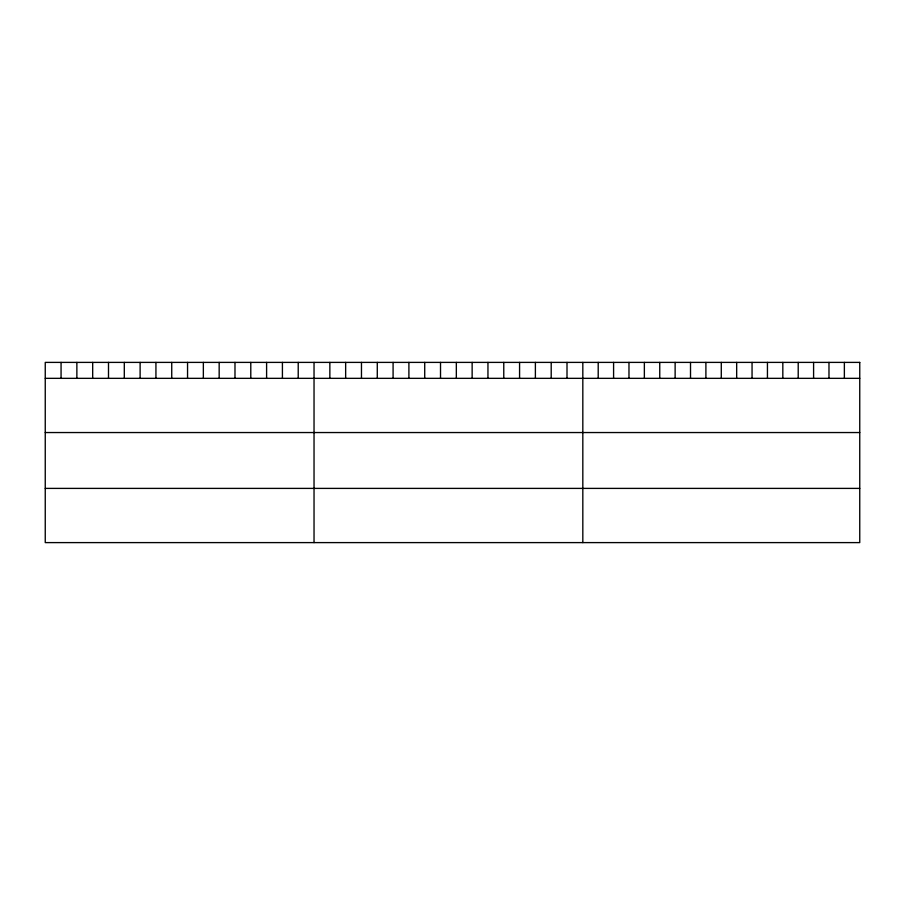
<?xml version="1.0" encoding="UTF-8"?>
<svg xmlns="http://www.w3.org/2000/svg" width="905" height="905" viewBox="0 0 905 905"><rect width="100%" height="100%" fill="white"/><g stroke="black" fill="none" stroke-linecap="round" stroke-linejoin="round"><path stroke-width="1.36" d="M45.25 378.335L859.75 378.335M45.25 432.545L859.75 432.545M45.25 488.395L859.75 488.395M844.365 362.396L844.365 378.335M828.98 362.396L828.98 378.335M813.595 362.396L813.595 378.335M798.21 362.396L798.21 378.335M782.825 362.396L782.825 378.335M767.44 362.396L767.44 378.335M752.055 362.396L752.055 378.335M736.67 362.396L736.67 378.335M721.285 362.396L721.285 378.335M705.9 362.396L705.9 378.335M690.515 362.396L690.515 378.335M675.13 362.396L675.13 378.335M659.745 362.396L659.745 378.335M644.36 362.396L644.36 378.335M628.975 362.396L628.975 378.335M613.59 362.396L613.59 378.335M598.205 362.396L598.205 378.335M582.82 362.396L582.82 542.604M567.005 362.396L567.005 378.335M551.202 362.396L551.202 378.335M535.387 362.396L535.387 378.335M519.572 362.396L519.572 378.335M503.768 362.396L503.768 378.335M487.953 362.396L487.953 378.335M472.139 362.396L472.139 378.335M456.335 362.396L456.335 378.335M440.52 362.396L440.52 378.335M424.717 362.396L424.717 378.335M408.902 362.396L408.902 378.335M393.087 362.396L393.087 378.335M377.283 362.396L377.283 378.335M361.468 362.396L361.468 378.335M345.653 362.396L345.653 378.335M329.85 362.396L329.85 378.335M314.035 362.396L314.035 542.604M298.22 362.396L298.22 378.335M282.417 362.396L282.417 378.335M266.602 362.396L266.602 378.335M250.787 362.396L250.787 378.335M234.983 362.396L234.983 378.335M219.168 362.396L219.168 378.335M203.353 362.396L203.353 378.335M187.55 362.396L187.55 378.335M171.735 362.396L171.735 378.335M155.932 362.396L155.932 378.335M140.117 362.396L140.117 378.335M124.302 362.396L124.302 378.335M108.498 362.396L108.498 378.335M92.683 362.396L92.683 378.335M76.868 362.396L76.868 378.335M61.065 362.396L61.065 378.335M859.75 362.396L45.25 362.396L45.25 542.604L859.75 542.604L859.75 362.396"/></g></svg>
